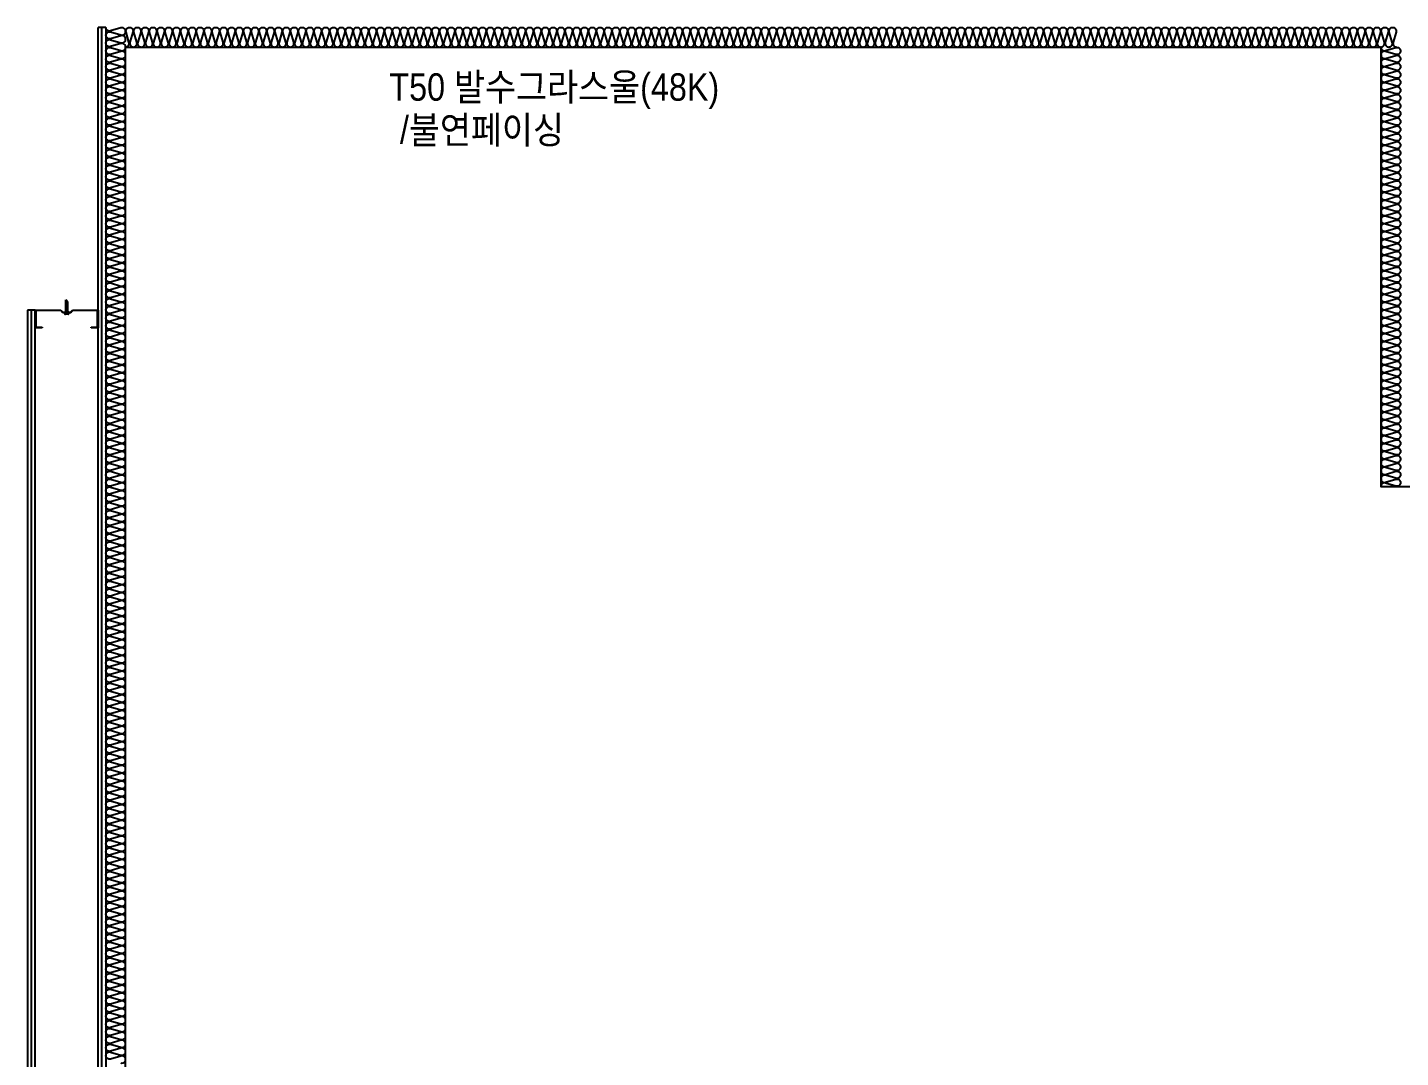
# Model space of a CAD drawing. Header units: millimetres. Extents: x 19868 to 801382, y -4805 to 85279.
# Drawn here: x 765388 to 768888, y 40724 to 43349 of the extents above; entities that cross this region are included whole.
import ezdxf
from ezdxf.enums import TextEntityAlignment as Align

# ---------------------------------------------------------------- set-up
doc = ezdxf.new("R2010")
doc.units = ezdxf.units.MM
doc.header["$LTSCALE"] = 250
for name, color, linetype in [('8입면선', 8, 'Continuous'), ('A-WALL-D', 7, 'Continuous'), ('GAGAM-DT', 7, 'Continuous'), ('ISL', 251, 'Continuous'), ('입면', 7, 'Continuous')]:
    doc.layers.add(name, color=color, linetype=linetype)
doc.layers.add('NOPLOT-단열', color=225, linetype='Continuous', plot=False)
doc.styles.add('Gdim', font='')
doc.styles.get('Gdim').set_extended_font_data('Dotum')

msp = doc.modelspace()

# ---------------------------------------------------------------- linework, layer by layer
at = {"layer": '8입면선', "color": 8}
for p, q in [((765578.2, 35028.9), (765578.2, 43348.9)), ((765398.2, 35028.9), (765398.2, 42628.9))]:
    msp.add_line(p, q, dxfattribs=at)
at = {"layer": 'A-WALL-D'}
for p, q in [((765568.2, 35038.9), (765568.2, 43348.9)), ((765588.2, 43348.9), (765568.2, 43348.9)), ((765588.2, 43348.9), (765588.2, 35028.9)), ((765388.2, 42628.9), (765388.2, 35028.9)), ((765408.2, 42628.9), (765388.2, 42628.9)), ((765408.2, 35038.9), (765408.2, 42628.9))]:
    msp.add_line(p, q, dxfattribs=at)
at = {"layer": 'GAGAM-DT', "color": 8}
for p, q in [((765485.9, 42623.1), (765485.9, 42654.5)), ((765490.9, 42649), (765485.9, 42654.5)), ((765490.9, 42623.1), (765490.9, 42649)), ((765493.3, 42623.1), (765483.4, 42623.1)), ((765483.4, 42623.1), (765483.4, 42619.6)), ((765491.8, 42618.1), (765484.9, 42618.1)), ((765485.9, 42623.1), (765485.9, 42618.1)), ((765490.9, 42623.1), (765490.9, 42618.1)), ((765493.3, 42623.1), (765493.3, 42619.6))]:
    msp.add_line(p, q, dxfattribs=at)
for centre, start, end in [((765484.9, 42619.6), 180, 270), ((765491.8, 42619.6), 270, 0)]:
    msp.add_arc(centre, 1.51, start, end, dxfattribs=at)
at = {"layer": 'ISL'}
for points in [[(765626.1, 40710.1, 1.372593), (765626.1, 40727.8), (765600.3, 40720.1, -0.509267), (765588.2, 40728.9, -0.509267), (765600.3, 40737.8), (765626.1, 40730.1, 1.372593), (765626.1, 40747.8), (765600.3, 40740.1, -0.509267), (765588.2, 40748.9, -0.509267), (765600.3, 40757.8), (765626.1, 40750.1, 1.372593), (765626.1, 40767.8), (765600.3, 40760.1, -0.509267), (765588.2, 40768.9, -0.509267), (765600.3, 40777.8), (765626.1, 40770.1, 1.372593), (765626.1, 40787.8), (765600.3, 40780.1, -0.509267), (765588.2, 40788.9, -0.509267), (765600.3, 40797.8), (765626.1, 40790.1, 1.372593), (765626.1, 40807.8), (765600.3, 40800.1, -0.509267), (765588.2, 40808.9, -0.509267), (765600.3, 40817.8), (765626.1, 40810.1, 1.372593), (765626.1, 40827.8), (765600.3, 40820.1, -0.509267), (765588.2, 40828.9, -0.509267), (765600.3, 40837.8), (765626.1, 40830.1, 1.372593), (765626.1, 40847.8), (765600.3, 40840.1, -0.509267), (765588.2, 40848.9, -0.509267), (765600.3, 40857.8), (765626.1, 40850.1, 1.372593), (765626.1, 40867.8), (765600.3, 40860.1, -0.509267), (765588.2, 40868.9, -0.509267), (765600.3, 40877.8), (765626.1, 40870.1, 1.372593), (765626.1, 40887.8), (765600.3, 40880.1, -0.509267), (765588.2, 40888.9, -0.509267), (765600.3, 40897.8), (765626.1, 40890.1, 1.372593), (765626.1, 40907.8), (765600.3, 40900.1, -0.509267), (765588.2, 40908.9, -0.509267), (765600.3, 40917.8), (765626.1, 40910.1, 1.372593), (765626.1, 40927.8), (765600.3, 40920.1, -0.509267), (765588.2, 40928.9, -0.509267), (765600.3, 40937.8), (765626.1, 40930.1, 1.372593), (765626.1, 40947.8), (765600.3, 40940.1, -0.509267), (765588.2, 40948.9, -0.509267), (765600.3, 40957.8), (765626.1, 40950.1, 1.372593), (765626.1, 40967.8), (765600.3, 40960.1, -0.509267), (765588.2, 40968.9, -0.509267), (765600.3, 40977.8), (765626.1, 40970.1, 1.372593), (765626.1, 40987.8), (765600.3, 40980.1, -0.509267), (765588.2, 40988.9, -0.509267), (765600.3, 40997.8), (765626.1, 40990.1, 1.372593), (765626.1, 41007.8), (765600.3, 41000.1, -0.509267), (765588.2, 41008.9, -0.509267), (765600.3, 41017.8), (765626.1, 41010.1, 1.372593), (765626.1, 41027.8), (765600.3, 41020.1, -0.509267), (765588.2, 41028.9, -0.509267), (765600.3, 41037.8), (765626.1, 41030.1, 1.372593), (765626.1, 41047.8), (765600.3, 41040.1, -0.509267), (765588.2, 41048.9, -0.509267), (765600.3, 41057.8), (765626.1, 41050.1, 1.372593), (765626.1, 41067.8), (765600.3, 41060.1, -0.509267), (765588.2, 41068.9, -0.509267), (765600.3, 41077.8), (765626.1, 41070.1, 1.372593), (765626.1, 41087.8), (765600.3, 41080.1, -0.509267), (765588.2, 41088.9, -0.509267), (765600.3, 41097.8), (765626.1, 41090.1, 1.372593), (765626.1, 41107.8), (765600.3, 41100.1, -0.509267), (765588.2, 41108.9, -0.509267), (765600.3, 41117.8), (765626.1, 41110.1, 1.372593), (765626.1, 41127.8), (765600.3, 41120.1, -0.509267), (765588.2, 41128.9, -0.509267), (765600.3, 41137.8), (765626.1, 41130.1, 1.372593), (765626.1, 41147.8), (765600.3, 41140.1, -0.509267), (765588.2, 41148.9, -0.509267), (765600.3, 41157.8), (765626.1, 41150.1, 1.372593), (765626.1, 41167.8), (765600.3, 41160.1, -0.509267), (765588.2, 41168.9, -0.509267), (765600.3, 41177.8), (765626.1, 41170.1, 1.372593), (765626.1, 41187.8), (765600.3, 41180.1, -0.509267), (765588.2, 41188.9, -0.509267), (765600.3, 41197.8), (765626.1, 41190.1, 1.372593), (765626.1, 41207.8), (765600.3, 41200.1, -0.509267), (765588.2, 41208.9, -0.509267), (765600.3, 41217.8), (765626.1, 41210.1, 1.372593), (765626.1, 41227.8), (765600.3, 41220.1, -0.509267), (765588.2, 41228.9, -0.509267), (765600.3, 41237.8), (765626.1, 41230.1, 1.372593), (765626.1, 41247.8), (765600.3, 41240.1, -0.509267), (765588.2, 41248.9, -0.509267), (765600.3, 41257.8), (765626.1, 41250.1, 1.372593), (765626.1, 41267.8), (765600.3, 41260.1, -0.509267), (765588.2, 41268.9, -0.509267), (765600.3, 41277.8), (765626.1, 41270.1, 1.372593), (765626.1, 41287.8), (765600.3, 41280.1, -0.509267), (765588.2, 41288.9, -0.509267), (765600.3, 41297.8), (765626.1, 41290.1, 1.372593), (765626.1, 41307.8), (765600.3, 41300.1, -0.509267), (765588.2, 41308.9, -0.509267), (765600.3, 41317.8), (765626.1, 41310.1, 1.372593), (765626.1, 41327.8), (765600.3, 41320.1, -0.509267), (765588.2, 41328.9, -0.509267), (765600.3, 41337.8), (765626.1, 41330.1, 1.372593), (765626.1, 41347.8), (765600.3, 41340.1, -0.509267), (765588.2, 41348.9, -0.509267), (765600.3, 41357.8), (765626.1, 41350.1, 1.372593), (765626.1, 41367.8), (765600.3, 41360.1, -0.509267), (765588.2, 41368.9, -0.509267), (765600.3, 41377.8), (765626.1, 41370.1, 1.372593), (765626.1, 41387.8), (765600.3, 41380.1, -0.509267), (765588.2, 41388.9, -0.509267), (765600.3, 41397.8), (765626.1, 41390.1, 1.372593), (765626.1, 41407.8), (765600.3, 41400.1, -0.509267), (765588.2, 41408.9, -0.509267), (765600.3, 41417.8), (765626.1, 41410.1, 1.372593), (765626.1, 41427.8), (765600.3, 41420.1, -0.509267), (765588.2, 41428.9, -0.509267), (765600.3, 41437.8), (765626.1, 41430.1, 1.372593), (765626.1, 41447.8), (765600.3, 41440.1, -0.509267), (765588.2, 41448.9, -0.509267), (765600.3, 41457.8), (765626.1, 41450.1, 1.372593), (765626.1, 41467.8), (765600.3, 41460.1, -0.509267), (765588.2, 41468.9, -0.509267), (765600.3, 41477.8), (765626.1, 41470.1, 1.372593), (765626.1, 41487.8), (765600.3, 41480.1, -0.509267), (765588.2, 41488.9, -0.509267), (765600.3, 41497.8), (765626.1, 41490.1, 1.372593), (765626.1, 41507.8), (765600.3, 41500.1, -0.509267), (765588.2, 41508.9, -0.509267), (765600.3, 41517.8), (765626.1, 41510.1, 1.372593), (765626.1, 41527.8), (765600.3, 41520.1, -0.509267), (765588.2, 41528.9, -0.509267), (765600.3, 41537.8), (765626.1, 41530.1, 1.372593), (765626.1, 41547.8), (765600.3, 41540.1, -0.509267), (765588.2, 41548.9, -0.509267), (765600.3, 41557.8), (765626.1, 41550.1, 1.372593), (765626.1, 41567.8), (765600.3, 41560.1, -0.509267), (765588.2, 41568.9, -0.509267), (765600.3, 41577.8), (765626.1, 41570.1, 1.372593), (765626.1, 41587.8), (765600.3, 41580.1, -0.509267), (765588.2, 41588.9, -0.509267), (765600.3, 41597.8), (765626.1, 41590.1, 1.372593), (765626.1, 41607.8), (765600.3, 41600.1, -0.509267), (765588.2, 41608.9, -0.509267), (765600.3, 41617.8), (765626.1, 41610.1, 1.372593), (765626.1, 41627.8), (765600.3, 41620.1, -0.509267), (765588.2, 41628.9, -0.509267), (765600.3, 41637.8), (765626.1, 41630.1, 1.372593), (765626.1, 41647.8), (765600.3, 41640.1, -0.509267), (765588.2, 41648.9, -0.509267), (765600.3, 41657.8), (765626.1, 41650.1, 1.372593), (765626.1, 41667.8), (765600.3, 41660.1, -0.509267), (765588.2, 41668.9, -0.509267), (765600.3, 41677.8), (765626.1, 41670.1, 1.372593), (765626.1, 41687.8), (765600.3, 41680.1, -0.509267), (765588.2, 41688.9, -0.509267), (765600.3, 41697.8), (765626.1, 41690.1, 1.372593), (765626.1, 41707.8), (765600.3, 41700.1, -0.509267), (765588.2, 41708.9, -0.509267), (765600.3, 41717.8), (765626.1, 41710.1, 1.372593), (765626.1, 41727.8), (765600.3, 41720.1, -0.509267), (765588.2, 41728.9, -0.509267), (765600.3, 41737.8), (765626.1, 41730.1, 1.372593), (765626.1, 41747.8), (765600.3, 41740.1, -0.509267), (765588.2, 41748.9, -0.509267), (765600.3, 41757.8), (765626.1, 41750.1, 1.372593), (765626.1, 41767.8), (765600.3, 41760.1, -0.509267), (765588.2, 41768.9, -0.509267), (765600.3, 41777.8), (765626.1, 41770.1, 1.372593), (765626.1, 41787.8), (765600.3, 41780.1, -0.509267), (765588.2, 41788.9, -0.509267), (765600.3, 41797.8), (765626.1, 41790.1, 1.372593), (765626.1, 41807.8), (765600.3, 41800.1, -0.509267), (765588.2, 41808.9, -0.509267), (765600.3, 41817.8), (765626.1, 41810.1, 1.372593), (765626.1, 41827.8), (765600.3, 41820.1, -0.509267), (765588.2, 41828.9, -0.509267), (765600.3, 41837.8), (765626.1, 41830.1, 1.372593), (765626.1, 41847.8), (765600.3, 41840.1, -0.509267), (765588.2, 41848.9, -0.509267), (765600.3, 41857.8), (765626.1, 41850.1, 1.372593), (765626.1, 41867.8), (765600.3, 41860.1, -0.509267), (765588.2, 41868.9, -0.509267), (765600.3, 41877.8), (765626.1, 41870.1, 1.372593), (765626.1, 41887.8), (765600.3, 41880.1, -0.509267), (765588.2, 41888.9, -0.509267), (765600.3, 41897.8), (765626.1, 41890.1, 1.372593), (765626.1, 41907.8), (765600.3, 41900.1, -0.509267), (765588.2, 41908.9, -0.509267), (765600.3, 41917.8), (765626.1, 41910.1, 1.372593), (765626.1, 41927.8), (765600.3, 41920.1, -0.509267), (765588.2, 41928.9, -0.509267), (765600.3, 41937.8), (765626.1, 41930.1, 1.372593), (765626.1, 41947.8), (765600.3, 41940.1, -0.509267), (765588.2, 41948.9, -0.509267), (765600.3, 41957.8), (765626.1, 41950.1, 1.372593), (765626.1, 41967.8), (765600.3, 41960.1, -0.509267), (765588.2, 41968.9, -0.509267), (765600.3, 41977.8), (765626.1, 41970.1, 1.372593), (765626.1, 41987.8), (765600.3, 41980.1, -0.509267), (765588.2, 41988.9, -0.509267), (765600.3, 41997.8), (765626.1, 41990.1, 1.372593), (765626.1, 42007.8), (765600.3, 42000.1, -0.509267), (765588.2, 42008.9, -0.509267), (765600.3, 42017.8), (765626.1, 42010.1, 1.372593), (765626.1, 42027.8), (765600.3, 42020.1, -0.509267), (765588.2, 42028.9, -0.509267), (765600.3, 42037.8), (765626.1, 42030.1, 1.372593), (765626.1, 42047.8), (765600.3, 42040.1, -0.509267), (765588.2, 42048.9, -0.509267), (765600.3, 42057.8), (765626.1, 42050.1, 1.372593), (765626.1, 42067.8), (765600.3, 42060.1, -0.509267), (765588.2, 42068.9, -0.509267), (765600.3, 42077.8), (765626.1, 42070.1, 1.372593), (765626.1, 42087.8), (765600.3, 42080.1, -0.509267), (765588.2, 42088.9, -0.509267), (765600.3, 42097.8), (765626.1, 42090.1, 1.372593), (765626.1, 42107.8), (765600.3, 42100.1, -0.509267), (765588.2, 42108.9, -0.509267), (765600.3, 42117.8), (765626.1, 42110.1, 1.372593), (765626.1, 42127.8), (765600.3, 42120.1, -0.509267), (765588.2, 42128.9, -0.509267), (765600.3, 42137.8), (765626.1, 42130.1, 1.372593), (765626.1, 42147.8), (765600.3, 42140.1, -0.509267), (765588.2, 42148.9, -0.509267), (765600.3, 42157.8), (765626.1, 42150.1, 1.372593), (765626.1, 42167.8), (765600.3, 42160.1, -0.509267), (765588.2, 42168.9, -0.509267), (765600.3, 42177.8), (765626.1, 42170.1, 1.372593), (765626.1, 42187.8), (765600.3, 42180.1, -0.509267), (765588.2, 42188.9, -0.509267), (765600.3, 42197.8), (765626.1, 42190.1, 1.372593), (765626.1, 42207.8), (765600.3, 42200.1, -0.509267), (765588.2, 42208.9, -0.509267), (765600.3, 42217.8), (765626.1, 42210.1, 1.372593), (765626.1, 42227.8), (765600.3, 42220.1, -0.509267), (765588.2, 42228.9, -0.509267), (765600.3, 42237.8), (765626.1, 42230.1, 1.372593), (765626.1, 42247.8), (765600.3, 42240.1, -0.509267), (765588.2, 42248.9, -0.509267), (765600.3, 42257.8), (765626.1, 42250.1, 1.372593), (765626.1, 42267.8), (765600.3, 42260.1, -0.509267), (765588.2, 42268.9, -0.509267), (765600.3, 42277.8), (765626.1, 42270.1, 1.372593), (765626.1, 42287.8), (765600.3, 42280.1, -0.509267), (765588.2, 42288.9, -0.509267), (765600.3, 42297.8), (765626.1, 42290.1, 1.372593), (765626.1, 42307.8), (765600.3, 42300.1, -0.509267), (765588.2, 42308.9, -0.509267), (765600.3, 42317.8), (765626.1, 42310.1, 1.372593), (765626.1, 42327.8), (765600.3, 42320.1, -0.509267), (765588.2, 42328.9, -0.509267), (765600.3, 42337.8), (765626.1, 42330.1, 1.372593), (765626.1, 42347.8), (765600.3, 42340.1, -0.509267), (765588.2, 42348.9, -0.509267), (765600.3, 42357.8), (765626.1, 42350.1, 1.372593), (765626.1, 42367.8), (765600.3, 42360.1, -0.509267), (765588.2, 42368.9, -0.509267), (765600.3, 42377.8), (765626.1, 42370.1, 1.372593), (765626.1, 42387.8), (765600.3, 42380.1, -0.509267), (765588.2, 42388.9, -0.509267), (765600.3, 42397.8), (765626.1, 42390.1, 1.372593), (765626.1, 42407.8), (765600.3, 42400.1, -0.509267), (765588.2, 42408.9, -0.509267), (765600.3, 42417.8), (765626.1, 42410.1, 1.372593), (765626.1, 42427.8), (765600.3, 42420.1, -0.509267), (765588.2, 42428.9, -0.509267), (765600.3, 42437.8), (765626.1, 42430.1, 1.372593), (765626.1, 42447.8), (765600.3, 42440.1, -0.509267), (765588.2, 42448.9, -0.509267), (765600.3, 42457.8), (765626.1, 42450.1, 1.372593), (765626.1, 42467.8), (765600.3, 42460.1, -0.509267), (765588.2, 42468.9, -0.509267), (765600.3, 42477.8), (765626.1, 42470.1, 1.372593), (765626.1, 42487.8), (765600.3, 42480.1, -0.509267), (765588.2, 42488.9, -0.509267), (765600.3, 42497.8), (765626.1, 42490.1, 1.372593), (765626.1, 42507.8), (765600.3, 42500.1, -0.509267), (765588.2, 42508.9, -0.509267), (765600.3, 42517.8), (765626.1, 42510.1, 1.372593), (765626.1, 42527.8), (765600.3, 42520.1, -0.509267), (765588.2, 42528.9, -0.509267), (765600.3, 42537.8), (765626.1, 42530.1, 1.372593), (765626.1, 42547.8), (765600.3, 42540.1, -0.509267), (765588.2, 42548.9, -0.509267), (765600.3, 42557.8), (765626.1, 42550.1, 1.372593), (765626.1, 42567.8), (765600.3, 42560.1, -0.509267), (765588.2, 42568.9, -0.509267), (765600.3, 42577.8), (765626.1, 42570.1, 1.372593), (765626.1, 42587.8), (765600.3, 42580.1, -0.509267), (765588.2, 42588.9, -0.509267), (765600.3, 42597.8), (765626.1, 42590.1, 1.372593), (765626.1, 42607.8), (765600.3, 42600.1, -0.509267), (765588.2, 42608.9, -0.509267), (765600.3, 42617.8), (765626.1, 42610.1, 1.372593), (765626.1, 42627.8), (765600.3, 42620.1, -0.509267), (765588.2, 42628.9, -0.509267), (765600.3, 42637.8), (765626.1, 42630.1, 1.372593), (765626.1, 42647.8), (765600.3, 42640.1, -0.509267), (765588.2, 42648.9, -0.509267), (765600.3, 42657.8), (765626.1, 42650.1, 1.372593), (765626.1, 42667.8), (765600.3, 42660.1, -0.509267), (765588.2, 42668.9, -0.509267), (765600.3, 42677.8), (765626.1, 42670.1, 1.372593), (765626.1, 42687.8), (765600.3, 42680.1, -0.509267), (765588.2, 42688.9, -0.509267), (765600.3, 42697.8), (765626.1, 42690.1, 1.372593), (765626.1, 42707.8), (765600.3, 42700.1, -0.509267), (765588.2, 42708.9, -0.509267), (765600.3, 42717.8), (765626.1, 42710.1, 1.372593), (765626.1, 42727.8), (765600.3, 42720.1, -0.509267), (765588.2, 42728.9, -0.509267), (765600.3, 42737.8), (765626.1, 42730.1, 1.372593), (765626.1, 42747.8), (765600.3, 42740.1, -0.509267), (765588.2, 42748.9, -0.509267), (765600.3, 42757.8), (765626.1, 42750.1, 1.372593), (765626.1, 42767.8), (765600.3, 42760.1, -0.509267), (765588.2, 42768.9, -0.509267), (765600.3, 42777.8), (765626.1, 42770.1, 1.372593), (765626.1, 42787.8), (765600.3, 42780.1, -0.509267), (765588.2, 42788.9, -0.509267), (765600.3, 42797.8), (765626.1, 42790.1, 1.372593), (765626.1, 42807.8), (765600.3, 42800.1, -0.509267), (765588.2, 42808.9, -0.509267), (765600.3, 42817.8), (765626.1, 42810.1, 1.372593), (765626.1, 42827.8), (765600.3, 42820.1, -0.509267), (765588.2, 42828.9, -0.509267), (765600.3, 42837.8), (765626.1, 42830.1, 1.372593), (765626.1, 42847.8), (765600.3, 42840.1, -0.509267), (765588.2, 42848.9, -0.509267), (765600.3, 42857.8), (765626.1, 42850.1, 1.372593), (765626.1, 42867.8), (765600.3, 42860.1, -0.509267), (765588.2, 42868.9, -0.509267), (765600.3, 42877.8), (765626.1, 42870.1, 1.372593), (765626.1, 42887.8), (765600.3, 42880.1, -0.509267), (765588.2, 42888.9, -0.509267), (765600.3, 42897.8), (765626.1, 42890.1, 1.372593), (765626.1, 42907.8), (765600.3, 42900.1, -0.509267), (765588.2, 42908.9, -0.509267), (765600.3, 42917.8), (765626.1, 42910.1, 1.372593), (765626.1, 42927.8), (765600.3, 42920.1, -0.509267), (765588.2, 42928.9, -0.509267), (765600.3, 42937.8), (765626.1, 42930.1, 1.372593), (765626.1, 42947.8), (765600.3, 42940.1, -0.509267), (765588.2, 42948.9, -0.509267), (765600.3, 42957.8), (765626.1, 42950.1, 1.372593), (765626.1, 42967.8), (765600.3, 42960.1, -0.509267), (765588.2, 42968.9, -0.509267), (765600.3, 42977.8), (765626.1, 42970.1, 1.372593), (765626.1, 42987.8), (765600.3, 42980.1, -0.509267), (765588.2, 42988.9, -0.509267), (765600.3, 42997.8), (765626.1, 42990.1, 1.372593), (765626.1, 43007.8), (765600.3, 43000.1, -0.509267), (765588.2, 43008.9, -0.509267), (765600.3, 43017.8), (765626.1, 43010.1, 1.372593), (765626.1, 43027.8), (765600.3, 43020.1, -0.509267), (765588.2, 43028.9, -0.509267), (765600.3, 43037.8), (765626.1, 43030.1, 1.372593), (765626.1, 43047.8), (765600.3, 43040.1, -0.509267), (765588.2, 43048.9, -0.509267), (765600.3, 43057.8), (765626.1, 43050.1, 1.372593), (765626.1, 43067.8), (765600.3, 43060.1, -0.509267), (765588.2, 43068.9, -0.509267), (765600.3, 43077.8), (765626.1, 43070.1, 1.372593), (765626.1, 43087.8), (765600.3, 43080.1, -0.509267), (765588.2, 43088.9, -0.509267), (765600.3, 43097.8), (765626.1, 43090.1, 1.372593), (765626.1, 43107.8), (765600.3, 43100.1, -0.509267), (765588.2, 43108.9, -0.509267), (765600.3, 43117.8), (765626.1, 43110.1, 1.372593), (765626.1, 43127.8), (765600.3, 43120.1, -0.509267), (765588.2, 43128.9, -0.509267), (765600.3, 43137.8), (765626.1, 43130.1, 1.372593), (765626.1, 43147.8), (765600.3, 43140.1, -0.509267), (765588.2, 43148.9, -0.509267), (765600.3, 43157.8), (765626.1, 43150.1, 1.372593), (765626.1, 43167.8), (765600.3, 43160.1, -0.509267), (765588.2, 43168.9, -0.509267), (765600.3, 43177.8), (765626.1, 43170.1, 1.372593), (765626.1, 43187.8), (765600.3, 43180.1, -0.509267), (765588.2, 43188.9, -0.509267), (765600.3, 43197.8), (765626.1, 43190.1, 1.372593), (765626.1, 43207.8), (765600.3, 43200.1, -0.509267), (765588.2, 43208.9, -0.509267), (765600.3, 43217.8), (765626.1, 43210.1, 1.372593), (765626.1, 43227.8), (765600.3, 43220.1, -0.509267), (765588.2, 43228.9, -0.509267), (765600.3, 43237.8), (765626.1, 43230.1, 1.372593), (765626.1, 43247.8), (765600.3, 43240.1, -0.509267), (765588.2, 43248.9, -0.509267), (765600.3, 43257.8), (765626.1, 43250.1, 1.372593), (765626.1, 43267.8), (765600.3, 43260.1, -0.509267), (765588.2, 43268.9, -0.509267), (765600.3, 43277.8), (765626.1, 43270.1, 1.372593), (765626.1, 43287.8), (765600.3, 43280.1, -0.509267), (765588.2, 43288.9, -0.509267), (765600.3, 43297.8), (765626.1, 43290.1, 1.372593), (765626.1, 43307.8), (765600.3, 43300.1, -0.509267), (765588.2, 43308.9, -0.509267), (765600.3, 43317.8), (765626.1, 43310.1, 1.372593), (765626.1, 43327.8), (765600.3, 43320.1, -0.509267), (765588.2, 43328.9, -0.509267), (765600.3, 43337.8), (765626.1, 43330.1, 1.372593), (765626.1, 43347.8), (765600.3, 43340.1, -0.509267), (765588.2, 43348.9)], [(765638.2, 43298.9, 0.509267), (765647, 43311.1), (765639.4, 43336.8, -1.372593), (765657, 43336.8), (765649.4, 43311.1, 0.509267), (765658.2, 43298.9, 0.509267), (765667, 43311.1), (765659.4, 43336.8, -1.372593), (765677, 43336.8), (765669.4, 43311.1, 0.509267), (765678.2, 43298.9, 0.509267), (765687, 43311.1), (765679.4, 43336.8, -1.372593), (765697, 43336.8), (765689.4, 43311.1, 0.509267), (765698.2, 43298.9, 0.509267), (765707, 43311.1), (765699.4, 43336.8, -1.372593), (765717, 43336.8), (765709.4, 43311.1, 0.509267), (765718.2, 43298.9, 0.509267), (765727, 43311.1), (765719.4, 43336.8, -1.372593), (765737, 43336.8), (765729.4, 43311.1, 0.509267), (765738.2, 43298.9, 0.509267), (765747, 43311.1), (765739.4, 43336.8, -1.372593), (765757, 43336.8), (765749.4, 43311.1, 0.509267), (765758.2, 43298.9, 0.509267), (765767, 43311.1), (765759.4, 43336.8, -1.372593), (765777, 43336.8), (765769.4, 43311.1, 0.509267), (765778.2, 43298.9, 0.509267), (765787, 43311.1), (765779.4, 43336.8, -1.372593), (765797, 43336.8), (765789.4, 43311.1, 0.509267), (765798.2, 43298.9, 0.509267), (765807, 43311.1), (765799.4, 43336.8, -1.372593), (765817, 43336.8), (765809.4, 43311.1, 0.509267), (765818.2, 43298.9, 0.509267), (765827, 43311.1), (765819.4, 43336.8, -1.372593), (765837, 43336.8), (765829.4, 43311.1, 0.509267), (765838.2, 43298.9, 0.509267), (765847, 43311.1), (765839.4, 43336.8, -1.372593), (765857, 43336.8), (765849.4, 43311.1, 0.509267), (765858.2, 43298.9, 0.509267), (765867, 43311.1), (765859.4, 43336.8, -1.372593), (765877, 43336.8), (765869.4, 43311.1, 0.509267), (765878.2, 43298.9, 0.509267), (765887, 43311.1), (765879.4, 43336.8, -1.372593), (765897, 43336.8), (765889.4, 43311.1, 0.509267), (765898.2, 43298.9, 0.509267), (765907, 43311.1), (765899.4, 43336.8, -1.372593), (765917, 43336.8), (765909.4, 43311.1, 0.509267), (765918.2, 43298.9, 0.509267), (765927, 43311.1), (765919.4, 43336.8, -1.372593), (765937, 43336.8), (765929.4, 43311.1, 0.509267), (765938.2, 43298.9, 0.509267), (765947, 43311.1), (765939.4, 43336.8, -1.372593), (765957, 43336.8), (765949.4, 43311.1, 0.509267), (765958.2, 43298.9, 0.509267), (765967, 43311.1), (765959.4, 43336.8, -1.372593), (765977, 43336.8), (765969.4, 43311.1, 0.509267), (765978.2, 43298.9, 0.509267), (765987, 43311.1), (765979.4, 43336.8, -1.372593), (765997, 43336.8), (765989.4, 43311.1, 0.509267), (765998.2, 43298.9, 0.509267), (766007, 43311.1), (765999.4, 43336.8, -1.372593), (766017, 43336.8), (766009.4, 43311.1, 0.509267), (766018.2, 43298.9, 0.509267), (766027, 43311.1), (766019.4, 43336.8, -1.372593), (766037, 43336.8), (766029.4, 43311.1, 0.509267), (766038.2, 43298.9, 0.509267), (766047, 43311.1), (766039.4, 43336.8, -1.372593), (766057, 43336.8), (766049.4, 43311.1, 0.509267), (766058.2, 43298.9, 0.509267), (766067, 43311.1), (766059.4, 43336.8, -1.372593), (766077, 43336.8), (766069.4, 43311.1, 0.509267), (766078.2, 43298.9, 0.509267), (766087, 43311.1), (766079.4, 43336.8, -1.372593), (766097, 43336.8), (766089.4, 43311.1, 0.509267), (766098.2, 43298.9, 0.509267), (766107, 43311.1), (766099.4, 43336.8, -1.372593), (766117, 43336.8), (766109.4, 43311.1, 0.509267), (766118.2, 43298.9, 0.509267), (766127, 43311.1), (766119.4, 43336.8, -1.372593), (766137, 43336.8), (766129.4, 43311.1, 0.509267), (766138.2, 43298.9, 0.509267), (766147, 43311.1), (766139.4, 43336.8, -1.372593), (766157, 43336.8), (766149.4, 43311.1, 0.509267), (766158.2, 43298.9, 0.509267), (766167, 43311.1), (766159.4, 43336.8, -1.372593), (766177, 43336.8), (766169.4, 43311.1, 0.509267), (766178.2, 43298.9, 0.509267), (766187, 43311.1), (766179.4, 43336.8, -1.372593), (766197, 43336.8), (766189.4, 43311.1, 0.509267), (766198.2, 43298.9, 0.509267), (766207, 43311.1), (766199.4, 43336.8, -1.372593), (766217, 43336.8), (766209.4, 43311.1, 0.509267), (766218.2, 43298.9, 0.509267), (766227, 43311.1), (766219.4, 43336.8, -1.372593), (766237, 43336.8), (766229.4, 43311.1, 0.509267), (766238.2, 43298.9, 0.509267), (766247, 43311.1), (766239.4, 43336.8, -1.372593), (766257, 43336.8), (766249.4, 43311.1, 0.509267), (766258.2, 43298.9, 0.509267), (766267, 43311.1), (766259.4, 43336.8, -1.372593), (766277, 43336.8), (766269.4, 43311.1, 0.509267), (766278.2, 43298.9, 0.509267), (766287, 43311.1), (766279.4, 43336.8, -1.372593), (766297, 43336.8), (766289.4, 43311.1, 0.509267), (766298.2, 43298.9, 0.509267), (766307, 43311.1), (766299.4, 43336.8, -1.372593), (766317, 43336.8), (766309.4, 43311.1, 0.509267), (766318.2, 43298.9, 0.509267), (766327, 43311.1), (766319.4, 43336.8, -1.372593), (766337, 43336.8), (766329.4, 43311.1, 0.509267), (766338.2, 43298.9, 0.509267), (766347, 43311.1), (766339.4, 43336.8, -1.372593), (766357, 43336.8), (766349.4, 43311.1, 0.509267), (766358.2, 43298.9, 0.509267), (766367, 43311.1), (766359.4, 43336.8, -1.372593), (766377, 43336.8), (766369.4, 43311.1, 0.509267), (766378.2, 43298.9, 0.509267), (766387, 43311.1), (766379.4, 43336.8, -1.372593), (766397, 43336.8), (766389.4, 43311.1, 0.509267), (766398.2, 43298.9, 0.509267), (766407, 43311.1), (766399.4, 43336.8, -1.372593), (766417, 43336.8), (766409.4, 43311.1, 0.509267), (766418.2, 43298.9, 0.509267), (766427, 43311.1), (766419.4, 43336.8, -1.372593), (766437, 43336.8), (766429.4, 43311.1, 0.509267), (766438.2, 43298.9, 0.509267), (766447, 43311.1), (766439.4, 43336.8, -1.372593), (766457, 43336.8), (766449.4, 43311.1, 0.509267), (766458.2, 43298.9, 0.509267), (766467, 43311.1), (766459.4, 43336.8, -1.372593), (766477, 43336.8), (766469.4, 43311.1, 0.509267), (766478.2, 43298.9, 0.509267), (766487, 43311.1), (766479.4, 43336.8, -1.372593), (766497, 43336.8), (766489.4, 43311.1, 0.509267), (766498.2, 43298.9, 0.509267), (766507, 43311.1), (766499.4, 43336.8, -1.372593), (766517, 43336.8), (766509.4, 43311.1, 0.509267), (766518.2, 43298.9, 0.509267), (766527, 43311.1), (766519.4, 43336.8, -1.372593), (766537, 43336.8), (766529.4, 43311.1, 0.509267), (766538.2, 43298.9, 0.509267), (766547, 43311.1), (766539.4, 43336.8, -1.372593), (766557, 43336.8), (766549.4, 43311.1, 0.509267), (766558.2, 43298.9, 0.509267), (766567, 43311.1), (766559.4, 43336.8, -1.372593), (766577, 43336.8), (766569.4, 43311.1, 0.509267), (766578.2, 43298.9, 0.509267), (766587, 43311.1), (766579.4, 43336.8, -1.372593), (766597, 43336.8), (766589.4, 43311.1, 0.509267), (766598.2, 43298.9, 0.509267), (766607, 43311.1), (766599.4, 43336.8, -1.372593), (766617, 43336.8), (766609.4, 43311.1, 0.509267), (766618.2, 43298.9, 0.509267), (766627, 43311.1), (766619.4, 43336.8, -1.372593), (766637, 43336.8), (766629.4, 43311.1, 0.509267), (766638.2, 43298.9, 0.509267), (766647, 43311.1), (766639.4, 43336.8, -1.372593), (766657, 43336.8), (766649.4, 43311.1, 0.509267), (766658.2, 43298.9, 0.509267), (766667, 43311.1), (766659.4, 43336.8, -1.372593), (766677, 43336.8), (766669.4, 43311.1, 0.509267), (766678.2, 43298.9, 0.509267), (766687, 43311.1), (766679.4, 43336.8, -1.372593), (766697, 43336.8), (766689.4, 43311.1, 0.509267), (766698.2, 43298.9, 0.509267), (766707, 43311.1), (766699.4, 43336.8, -1.372593), (766717, 43336.8), (766709.4, 43311.1, 0.509267), (766718.2, 43298.9, 0.509267), (766727, 43311.1), (766719.4, 43336.8, -1.372593), (766737, 43336.8), (766729.4, 43311.1, 0.509267), (766738.2, 43298.9, 0.509267), (766747, 43311.1), (766739.4, 43336.8, -1.372593), (766757, 43336.8), (766749.4, 43311.1, 0.509267), (766758.2, 43298.9, 0.509267), (766767, 43311.1), (766759.4, 43336.8, -1.372593), (766777, 43336.8), (766769.4, 43311.1, 0.509267), (766778.2, 43298.9, 0.509267), (766787, 43311.1), (766779.4, 43336.8, -1.372593), (766797, 43336.8), (766789.4, 43311.1, 0.509267), (766798.2, 43298.9, 0.509267), (766807, 43311.1), (766799.4, 43336.8, -1.372593), (766817, 43336.8), (766809.4, 43311.1, 0.509267), (766818.2, 43298.9, 0.509267), (766827, 43311.1), (766819.4, 43336.8, -1.372593), (766837, 43336.8), (766829.4, 43311.1, 0.509267), (766838.2, 43298.9, 0.509267), (766847, 43311.1), (766839.4, 43336.8, -1.372593), (766857, 43336.8), (766849.4, 43311.1, 0.509267), (766858.2, 43298.9, 0.509267), (766867, 43311.1), (766859.4, 43336.8, -1.372593), (766877, 43336.8), (766869.4, 43311.1, 0.509267), (766878.2, 43298.9, 0.509267), (766887, 43311.1), (766879.4, 43336.8, -1.372593), (766897, 43336.8), (766889.4, 43311.1, 0.509267), (766898.2, 43298.9, 0.509267), (766907, 43311.1), (766899.4, 43336.8, -1.372593), (766917, 43336.8), (766909.4, 43311.1, 0.509267), (766918.2, 43298.9, 0.509267), (766927, 43311.1), (766919.4, 43336.8, -1.372593), (766937, 43336.8), (766929.4, 43311.1, 0.509267), (766938.2, 43298.9, 0.509267), (766947, 43311.1), (766939.4, 43336.8, -1.372593), (766957, 43336.8), (766949.4, 43311.1, 0.509267), (766958.2, 43298.9, 0.509267), (766967, 43311.1), (766959.4, 43336.8, -1.372593), (766977, 43336.8), (766969.4, 43311.1, 0.509267), (766978.2, 43298.9, 0.509267), (766987, 43311.1), (766979.4, 43336.8, -1.372593), (766997, 43336.8), (766989.4, 43311.1, 0.509267), (766998.2, 43298.9, 0.509267), (767007, 43311.1), (766999.4, 43336.8, -1.372593), (767017, 43336.8), (767009.4, 43311.1, 0.509267), (767018.2, 43298.9, 0.509267), (767027, 43311.1), (767019.4, 43336.8, -1.372593), (767037, 43336.8), (767029.4, 43311.1, 0.509267), (767038.2, 43298.9, 0.509267), (767047, 43311.1), (767039.4, 43336.8, -1.372593), (767057, 43336.8), (767049.4, 43311.1, 0.509267), (767058.2, 43298.9, 0.509267), (767067, 43311.1), (767059.4, 43336.8, -1.372593), (767077, 43336.8), (767069.4, 43311.1, 0.509267), (767078.2, 43298.9, 0.509267), (767087, 43311.1), (767079.4, 43336.8, -1.372593), (767097, 43336.8), (767089.4, 43311.1, 0.509267), (767098.2, 43298.9, 0.509267), (767107, 43311.1), (767099.4, 43336.8, -1.372593), (767117, 43336.8), (767109.4, 43311.1, 0.509267), (767118.2, 43298.9, 0.509267), (767127, 43311.1), (767119.4, 43336.8, -1.372593), (767137, 43336.8), (767129.4, 43311.1, 0.509267), (767138.2, 43298.9, 0.509267), (767147, 43311.1), (767139.4, 43336.8, -1.372593), (767157, 43336.8), (767149.4, 43311.1, 0.509267), (767158.2, 43298.9, 0.509267), (767167, 43311.1), (767159.4, 43336.8, -1.372593), (767177, 43336.8), (767169.4, 43311.1, 0.509267), (767178.2, 43298.9, 0.509267), (767187, 43311.1), (767179.4, 43336.8, -1.372593), (767197, 43336.8), (767189.4, 43311.1, 0.509267), (767198.2, 43298.9, 0.509267), (767207, 43311.1), (767199.4, 43336.8, -1.372593), (767217, 43336.8), (767209.4, 43311.1, 0.509267), (767218.2, 43298.9, 0.509267), (767227, 43311.1), (767219.4, 43336.8, -1.372593), (767237, 43336.8), (767229.4, 43311.1, 0.509267), (767238.2, 43298.9, 0.509267), (767247, 43311.1), (767239.4, 43336.8, -1.372593), (767257, 43336.8), (767249.4, 43311.1, 0.509267), (767258.2, 43298.9, 0.509267), (767267, 43311.1), (767259.4, 43336.8, -1.372593), (767277, 43336.8), (767269.4, 43311.1, 0.509267), (767278.2, 43298.9, 0.509267), (767287, 43311.1), (767279.4, 43336.8, -1.372593), (767297, 43336.8), (767289.4, 43311.1, 0.509267), (767298.2, 43298.9, 0.509267), (767307, 43311.1), (767299.4, 43336.8, -1.372593), (767317, 43336.8), (767309.4, 43311.1, 0.509267), (767318.2, 43298.9, 0.509267), (767327, 43311.1), (767319.4, 43336.8, -1.372593), (767337, 43336.8), (767329.4, 43311.1, 0.509267), (767338.2, 43298.9, 0.509267), (767347, 43311.1), (767339.4, 43336.8, -1.372593), (767357, 43336.8), (767349.4, 43311.1, 0.509267), (767358.2, 43298.9, 0.509267), (767367, 43311.1), (767359.4, 43336.8, -1.372593), (767377, 43336.8), (767369.4, 43311.1, 0.509267), (767378.2, 43298.9, 0.509267), (767387, 43311.1), (767379.4, 43336.8, -1.372593), (767397, 43336.8), (767389.4, 43311.1, 0.509267), (767398.2, 43298.9, 0.509267), (767407, 43311.1), (767399.4, 43336.8, -1.372593), (767417, 43336.8), (767409.4, 43311.1, 0.509267), (767418.2, 43298.9, 0.509267), (767427, 43311.1), (767419.4, 43336.8, -1.372593), (767437, 43336.8), (767429.4, 43311.1, 0.509267), (767438.2, 43298.9, 0.509267), (767447, 43311.1), (767439.4, 43336.8, -1.372593), (767457, 43336.8), (767449.4, 43311.1, 0.509267), (767458.2, 43298.9, 0.509267), (767467, 43311.1), (767459.4, 43336.8, -1.372593), (767477, 43336.8), (767469.4, 43311.1, 0.509267), (767478.2, 43298.9, 0.509267), (767487, 43311.1), (767479.4, 43336.8, -1.372593), (767497, 43336.8), (767489.4, 43311.1, 0.509267), (767498.2, 43298.9, 0.509267), (767507, 43311.1), (767499.4, 43336.8, -1.372593), (767517, 43336.8), (767509.4, 43311.1, 0.509267), (767518.2, 43298.9, 0.509267), (767527, 43311.1), (767519.4, 43336.8, -1.372593), (767537, 43336.8), (767529.4, 43311.1, 0.509267), (767538.2, 43298.9, 0.509267), (767547, 43311.1), (767539.4, 43336.8, -1.372593), (767557, 43336.8), (767549.4, 43311.1, 0.509267), (767558.2, 43298.9, 0.509267), (767567, 43311.1), (767559.4, 43336.8, -1.372593), (767577, 43336.8), (767569.4, 43311.1, 0.509267), (767578.2, 43298.9, 0.509267), (767587, 43311.1), (767579.4, 43336.8, -1.372593), (767597, 43336.8), (767589.4, 43311.1, 0.509267), (767598.2, 43298.9, 0.509267), (767607, 43311.1), (767599.4, 43336.8, -1.372593), (767617, 43336.8), (767609.4, 43311.1, 0.509267), (767618.2, 43298.9, 0.509267), (767627, 43311.1), (767619.4, 43336.8, -1.372593), (767637, 43336.8), (767629.4, 43311.1, 0.509267), (767638.2, 43298.9, 0.509267), (767647, 43311.1), (767639.4, 43336.8, -1.372593), (767657, 43336.8), (767649.4, 43311.1, 0.509267), (767658.2, 43298.9, 0.509267), (767667, 43311.1), (767659.4, 43336.8, -1.372593), (767677, 43336.8), (767669.4, 43311.1, 0.509267), (767678.2, 43298.9, 0.509267), (767687, 43311.1), (767679.4, 43336.8, -1.372593), (767697, 43336.8), (767689.4, 43311.1, 0.509267), (767698.2, 43298.9, 0.509267), (767707, 43311.1), (767699.4, 43336.8, -1.372593), (767717, 43336.8), (767709.4, 43311.1, 0.509267), (767718.2, 43298.9, 0.509267), (767727, 43311.1), (767719.4, 43336.8, -1.372593), (767737, 43336.8), (767729.4, 43311.1, 0.509267), (767738.2, 43298.9, 0.509267), (767747, 43311.1), (767739.4, 43336.8, -1.372593), (767757, 43336.8), (767749.4, 43311.1, 0.509267), (767758.2, 43298.9, 0.509267), (767767, 43311.1), (767759.4, 43336.8, -1.372593), (767777, 43336.8), (767769.4, 43311.1, 0.509267), (767778.2, 43298.9, 0.509267), (767787, 43311.1), (767779.4, 43336.8, -1.372593), (767797, 43336.8), (767789.4, 43311.1, 0.509267), (767798.2, 43298.9, 0.509267), (767807, 43311.1), (767799.4, 43336.8, -1.372593), (767817, 43336.8), (767809.4, 43311.1, 0.509267), (767818.2, 43298.9, 0.509267), (767827, 43311.1), (767819.4, 43336.8, -1.372593), (767837, 43336.8), (767829.4, 43311.1, 0.509267), (767838.2, 43298.9, 0.509267), (767847, 43311.1), (767839.4, 43336.8, -1.372593), (767857, 43336.8), (767849.4, 43311.1, 0.509267), (767858.2, 43298.9, 0.509267), (767867, 43311.1), (767859.4, 43336.8, -1.372593), (767877, 43336.8), (767869.4, 43311.1, 0.509267), (767878.2, 43298.9, 0.509267), (767887, 43311.1), (767879.4, 43336.8, -1.372593), (767897, 43336.8), (767889.4, 43311.1, 0.509267), (767898.2, 43298.9, 0.509267), (767907, 43311.1), (767899.4, 43336.8, -1.372593), (767917, 43336.8), (767909.4, 43311.1, 0.509267), (767918.2, 43298.9, 0.509267), (767927, 43311.1), (767919.4, 43336.8, -1.372593), (767937, 43336.8), (767929.4, 43311.1, 0.509267), (767938.2, 43298.9, 0.509267), (767947, 43311.1), (767939.4, 43336.8, -1.372593), (767957, 43336.8), (767949.4, 43311.1, 0.509267), (767958.2, 43298.9, 0.509267), (767967, 43311.1), (767959.4, 43336.8, -1.372593), (767977, 43336.8), (767969.4, 43311.1, 0.509267), (767978.2, 43298.9, 0.509267), (767987, 43311.1), (767979.4, 43336.8, -1.372593), (767997, 43336.8), (767989.4, 43311.1, 0.509267), (767998.2, 43298.9, 0.509267), (768007, 43311.1), (767999.4, 43336.8, -1.372593), (768017, 43336.8), (768009.4, 43311.1, 0.509267), (768018.2, 43298.9, 0.509267), (768027, 43311.1), (768019.4, 43336.8, -1.372593), (768037, 43336.8), (768029.4, 43311.1, 0.509267), (768038.2, 43298.9, 0.509267), (768047, 43311.1), (768039.4, 43336.8, -1.372593), (768057, 43336.8), (768049.4, 43311.1, 0.509267), (768058.2, 43298.9, 0.509267), (768067, 43311.1), (768059.4, 43336.8, -1.372593), (768077, 43336.8), (768069.4, 43311.1, 0.509267), (768078.2, 43298.9, 0.509267), (768087, 43311.1), (768079.4, 43336.8, -1.372593), (768097, 43336.8), (768089.4, 43311.1, 0.509267), (768098.2, 43298.9, 0.509267), (768107, 43311.1), (768099.4, 43336.8, -1.372593), (768117, 43336.8), (768109.4, 43311.1, 0.509267), (768118.2, 43298.9, 0.509267), (768127, 43311.1), (768119.4, 43336.8, -1.372593), (768137, 43336.8), (768129.4, 43311.1, 0.509267), (768138.2, 43298.9, 0.509267), (768147, 43311.1), (768139.4, 43336.8, -1.372593), (768157, 43336.8), (768149.4, 43311.1, 0.509267), (768158.2, 43298.9, 0.509267), (768167, 43311.1), (768159.4, 43336.8, -1.372593), (768177, 43336.8), (768169.4, 43311.1, 0.509267), (768178.2, 43298.9, 0.509267), (768187, 43311.1), (768179.4, 43336.8, -1.372593), (768197, 43336.8), (768189.4, 43311.1, 0.509267), (768198.2, 43298.9, 0.509267), (768207, 43311.1), (768199.4, 43336.8, -1.372593), (768217, 43336.8), (768209.4, 43311.1, 0.509267), (768218.2, 43298.9, 0.509267), (768227, 43311.1), (768219.4, 43336.8, -1.372593), (768237, 43336.8), (768229.4, 43311.1, 0.509267), (768238.2, 43298.9, 0.509267), (768247, 43311.1), (768239.4, 43336.8, -1.372593), (768257, 43336.8), (768249.4, 43311.1, 0.509267), (768258.2, 43298.9, 0.509267), (768267, 43311.1), (768259.4, 43336.8, -1.372593), (768277, 43336.8), (768269.4, 43311.1, 0.509267), (768278.2, 43298.9, 0.509267), (768287, 43311.1), (768279.4, 43336.8, -1.372593), (768297, 43336.8), (768289.4, 43311.1, 0.509267), (768298.2, 43298.9, 0.509267), (768307, 43311.1), (768299.4, 43336.8, -1.372593), (768317, 43336.8), (768309.4, 43311.1, 0.509267), (768318.2, 43298.9, 0.509267), (768327, 43311.1), (768319.4, 43336.8, -1.372593), (768337, 43336.8), (768329.4, 43311.1, 0.509267), (768338.2, 43298.9, 0.509267), (768347, 43311.1), (768339.4, 43336.8, -1.372593), (768357, 43336.8), (768349.4, 43311.1, 0.509267), (768358.2, 43298.9, 0.509267), (768367, 43311.1), (768359.4, 43336.8, -1.372593), (768377, 43336.8), (768369.4, 43311.1, 0.509267), (768378.2, 43298.9, 0.509267), (768387, 43311.1), (768379.4, 43336.8, -1.372593), (768397, 43336.8), (768389.4, 43311.1, 0.509267), (768398.2, 43298.9, 0.509267), (768407, 43311.1), (768399.4, 43336.8, -1.372593), (768417, 43336.8), (768409.4, 43311.1, 0.509267), (768418.2, 43298.9, 0.509267), (768427, 43311.1), (768419.4, 43336.8, -1.372593), (768437, 43336.8), (768429.4, 43311.1, 0.509267), (768438.2, 43298.9, 0.509267), (768447, 43311.1), (768439.4, 43336.8, -1.372593), (768457, 43336.8), (768449.4, 43311.1, 0.509267), (768458.2, 43298.9, 0.509267), (768467, 43311.1), (768459.4, 43336.8, -1.372593), (768477, 43336.8), (768469.4, 43311.1, 0.509267), (768478.2, 43298.9, 0.509267), (768487, 43311.1), (768479.4, 43336.8, -1.372593), (768497, 43336.8), (768489.4, 43311.1, 0.509267), (768498.2, 43298.9, 0.509267), (768507, 43311.1), (768499.4, 43336.8, -1.372593), (768517, 43336.8), (768509.4, 43311.1, 0.509267), (768518.2, 43298.9, 0.509267), (768527, 43311.1), (768519.4, 43336.8, -1.372593), (768537, 43336.8), (768529.4, 43311.1, 0.509267), (768538.2, 43298.9, 0.509267), (768547, 43311.1), (768539.4, 43336.8, -1.372593), (768557, 43336.8), (768549.4, 43311.1, 0.509267), (768558.2, 43298.9, 0.509267), (768567, 43311.1), (768559.4, 43336.8, -1.372593), (768577, 43336.8), (768569.4, 43311.1, 0.509267), (768578.2, 43298.9, 0.509267), (768587, 43311.1), (768579.4, 43336.8, -1.372593), (768597, 43336.8), (768589.4, 43311.1, 0.509267), (768598.2, 43298.9, 0.509267), (768607, 43311.1), (768599.4, 43336.8, -1.372593), (768617, 43336.8), (768609.4, 43311.1, 0.509267), (768618.2, 43298.9, 0.509267), (768627, 43311.1), (768619.4, 43336.8, -1.372593), (768637, 43336.8), (768629.4, 43311.1, 0.509267), (768638.2, 43298.9, 0.509267), (768647, 43311.1), (768639.4, 43336.8, -1.372593), (768657, 43336.8), (768649.4, 43311.1, 0.509267), (768658.2, 43298.9, 0.509267), (768667, 43311.1), (768659.4, 43336.8, -1.372593), (768677, 43336.8), (768669.4, 43311.1, 0.509267), (768678.2, 43298.9, 0.509267), (768687, 43311.1), (768679.4, 43336.8, -1.372593), (768697, 43336.8), (768689.4, 43311.1, 0.509267), (768698.2, 43298.9, 0.509267), (768707, 43311.1), (768699.4, 43336.8, -1.372593), (768717, 43336.8), (768709.4, 43311.1, 0.509267), (768718.2, 43298.9, 0.509267), (768727, 43311.1), (768719.4, 43336.8, -1.372593), (768737, 43336.8), (768729.4, 43311.1, 0.509267), (768738.2, 43298.9, 0.509267), (768747, 43311.1), (768739.4, 43336.8, -1.372593), (768757, 43336.8), (768749.4, 43311.1, 0.509267), (768758.2, 43298.9, 0.509267), (768767, 43311.1), (768759.4, 43336.8, -1.372593), (768777, 43336.8), (768769.4, 43311.1, 0.509267), (768778.2, 43298.9, 0.509267), (768787, 43311.1), (768779.4, 43336.8, -1.372593), (768797, 43336.8), (768789.4, 43311.1, 0.509267), (768798.2, 43298.9, 0.509267), (768807, 43311.1), (768799.4, 43336.8, -1.372593), (768817, 43336.8), (768809.4, 43311.1, 0.509267), (768818.2, 43298.9, 0.509267), (768827, 43311.1), (768819.4, 43336.8, -1.372593), (768837, 43336.8), (768829.4, 43311.1, 0.509267), (768838.2, 43298.9, 0.509267), (768847, 43311.1), (768839.4, 43336.8, -1.372593), (768857, 43336.8), (768849.4, 43311.1, 0.509267), (768858.2, 43298.9, 0.509267), (768867, 43311.1), (768859.4, 43336.8, -1.372593), (768877, 43336.8), (768869.4, 43311.1, 0.509267), (768878.2, 43298.9)], [(768838.2, 43298.9, 0.509267), (768850.3, 43290.1), (768876.1, 43297.8, -1.372593), (768876.1, 43280.1), (768850.3, 43287.8, 0.509267), (768838.2, 43278.9, 0.509267), (768850.3, 43270.1), (768876.1, 43277.8, -1.372593), (768876.1, 43260.1), (768850.3, 43267.8, 0.509267), (768838.2, 43258.9, 0.509267), (768850.3, 43250.1), (768876.1, 43257.8, -1.372593), (768876.1, 43240.1), (768850.3, 43247.8, 0.509267), (768838.2, 43238.9, 0.509267), (768850.3, 43230.1), (768876.1, 43237.8, -1.372593), (768876.1, 43220.1), (768850.3, 43227.8, 0.509267), (768838.2, 43218.9, 0.509267), (768850.3, 43210.1), (768876.1, 43217.8, -1.372593), (768876.1, 43200.1), (768850.3, 43207.8, 0.509267), (768838.2, 43198.9, 0.509267), (768850.3, 43190.1), (768876.1, 43197.8, -1.372593), (768876.1, 43180.1), (768850.3, 43187.8, 0.509267), (768838.2, 43178.9, 0.509267), (768850.3, 43170.1), (768876.1, 43177.8, -1.372593), (768876.1, 43160.1), (768850.3, 43167.8, 0.509267), (768838.2, 43158.9, 0.509267), (768850.3, 43150.1), (768876.1, 43157.8, -1.372593), (768876.1, 43140.1), (768850.3, 43147.8, 0.509267), (768838.2, 43138.9, 0.509267), (768850.3, 43130.1), (768876.1, 43137.8, -1.372593), (768876.1, 43120.1), (768850.3, 43127.8, 0.509267), (768838.2, 43118.9, 0.509267), (768850.3, 43110.1), (768876.1, 43117.8, -1.372593), (768876.1, 43100.1), (768850.3, 43107.8, 0.509267), (768838.2, 43098.9, 0.509267), (768850.3, 43090.1), (768876.1, 43097.8, -1.372593), (768876.1, 43080.1), (768850.3, 43087.8, 0.509267), (768838.2, 43078.9, 0.509267), (768850.3, 43070.1), (768876.1, 43077.8, -1.372593), (768876.1, 43060.1), (768850.3, 43067.8, 0.509267), (768838.2, 43058.9, 0.509267), (768850.3, 43050.1), (768876.1, 43057.8, -1.372593), (768876.1, 43040.1), (768850.3, 43047.8, 0.509267), (768838.2, 43038.9, 0.509267), (768850.3, 43030.1), (768876.1, 43037.8, -1.372593), (768876.1, 43020.1), (768850.3, 43027.8, 0.509267), (768838.2, 43018.9, 0.509267), (768850.3, 43010.1), (768876.1, 43017.8, -1.372593), (768876.1, 43000.1), (768850.3, 43007.8, 0.509267), (768838.2, 42998.9, 0.509267), (768850.3, 42990.1), (768876.1, 42997.8, -1.372593), (768876.1, 42980.1), (768850.3, 42987.8, 0.509267), (768838.2, 42978.9, 0.509267), (768850.3, 42970.1), (768876.1, 42977.8, -1.372593), (768876.1, 42960.1), (768850.3, 42967.8, 0.509267), (768838.2, 42958.9, 0.509267), (768850.3, 42950.1), (768876.1, 42957.8, -1.372593), (768876.1, 42940.1), (768850.3, 42947.8, 0.509267), (768838.2, 42938.9, 0.509267), (768850.3, 42930.1), (768876.1, 42937.8, -1.372593), (768876.1, 42920.1), (768850.3, 42927.8, 0.509267), (768838.2, 42918.9, 0.509267), (768850.3, 42910.1), (768876.1, 42917.8, -1.372593), (768876.1, 42900.1), (768850.3, 42907.8, 0.509267), (768838.2, 42898.9, 0.509267), (768850.3, 42890.1), (768876.1, 42897.8, -1.372593), (768876.1, 42880.1), (768850.3, 42887.8, 0.509267), (768838.2, 42878.9, 0.509267), (768850.3, 42870.1), (768876.1, 42877.8, -1.372593), (768876.1, 42860.1), (768850.3, 42867.8, 0.509267), (768838.2, 42858.9, 0.509267), (768850.3, 42850.1), (768876.1, 42857.8, -1.372593), (768876.1, 42840.1), (768850.3, 42847.8, 0.509267), (768838.2, 42838.9, 0.509267), (768850.3, 42830.1), (768876.1, 42837.8, -1.372593), (768876.1, 42820.1), (768850.3, 42827.8, 0.509267), (768838.2, 42818.9, 0.509267), (768850.3, 42810.1), (768876.1, 42817.8, -1.372593), (768876.1, 42800.1), (768850.3, 42807.8, 0.509267), (768838.2, 42798.9, 0.509267), (768850.3, 42790.1), (768876.1, 42797.8, -1.372593), (768876.1, 42780.1), (768850.3, 42787.8, 0.509267), (768838.2, 42778.9, 0.509267), (768850.3, 42770.1), (768876.1, 42777.8, -1.372593), (768876.1, 42760.1), (768850.3, 42767.8, 0.509267), (768838.2, 42758.9, 0.509267), (768850.3, 42750.1), (768876.1, 42757.8, -1.372593), (768876.1, 42740.1), (768850.3, 42747.8, 0.509267), (768838.2, 42738.9, 0.509267), (768850.3, 42730.1), (768876.1, 42737.8, -1.372593), (768876.1, 42720.1), (768850.3, 42727.8, 0.509267), (768838.2, 42718.9, 0.509267), (768850.3, 42710.1), (768876.1, 42717.8, -1.372593), (768876.1, 42700.1), (768850.3, 42707.8, 0.509267), (768838.2, 42698.9, 0.509267), (768850.3, 42690.1), (768876.1, 42697.8, -1.372593), (768876.1, 42680.1), (768850.3, 42687.8, 0.509267), (768838.2, 42678.9, 0.509267), (768850.3, 42670.1), (768876.1, 42677.8, -1.372593), (768876.1, 42660.1), (768850.3, 42667.8, 0.509267), (768838.2, 42658.9, 0.509267), (768850.3, 42650.1), (768876.1, 42657.8, -1.372593), (768876.1, 42640.1), (768850.3, 42647.8, 0.509267), (768838.2, 42638.9, 0.509267), (768850.3, 42630.1), (768876.1, 42637.8, -1.372593), (768876.1, 42620.1), (768850.3, 42627.8, 0.509267), (768838.2, 42618.9, 0.509267), (768850.3, 42610.1), (768876.1, 42617.8, -1.372593), (768876.1, 42600.1), (768850.3, 42607.8, 0.509267), (768838.2, 42598.9, 0.509267), (768850.3, 42590.1), (768876.1, 42597.8, -1.372593), (768876.1, 42580.1), (768850.3, 42587.8, 0.509267), (768838.2, 42578.9, 0.509267), (768850.3, 42570.1), (768876.1, 42577.8, -1.372593), (768876.1, 42560.1), (768850.3, 42567.8, 0.509267), (768838.2, 42558.9, 0.509267), (768850.3, 42550.1), (768876.1, 42557.8, -1.372593), (768876.1, 42540.1), (768850.3, 42547.8, 0.509267), (768838.2, 42538.9, 0.509267), (768850.3, 42530.1), (768876.1, 42537.8, -1.372593), (768876.1, 42520.1), (768850.3, 42527.8, 0.509267), (768838.2, 42518.9, 0.509267), (768850.3, 42510.1), (768876.1, 42517.8, -1.372593), (768876.1, 42500.1), (768850.3, 42507.8, 0.509267), (768838.2, 42498.9, 0.509267), (768850.3, 42490.1), (768876.1, 42497.8, -1.372593), (768876.1, 42480.1), (768850.3, 42487.8, 0.509267), (768838.2, 42478.9, 0.509267), (768850.3, 42470.1), (768876.1, 42477.8, -1.372593), (768876.1, 42460.1), (768850.3, 42467.8, 0.509267), (768838.2, 42458.9, 0.509267), (768850.3, 42450.1), (768876.1, 42457.8, -1.372593), (768876.1, 42440.1), (768850.3, 42447.8, 0.509267), (768838.2, 42438.9, 0.509267), (768850.3, 42430.1), (768876.1, 42437.8, -1.372593), (768876.1, 42420.1), (768850.3, 42427.8, 0.509267), (768838.2, 42418.9, 0.509267), (768850.3, 42410.1), (768876.1, 42417.8, -1.372593), (768876.1, 42400.1), (768850.3, 42407.8, 0.509267), (768838.2, 42398.9, 0.509267), (768850.3, 42390.1), (768876.1, 42397.8, -1.372593), (768876.1, 42380.1), (768850.3, 42387.8, 0.509267), (768838.2, 42378.9, 0.509267), (768850.3, 42370.1), (768876.1, 42377.8, -1.372593), (768876.1, 42360.1), (768850.3, 42367.8, 0.509267), (768838.2, 42358.9, 0.509267), (768850.3, 42350.1), (768876.1, 42357.8, -1.372593), (768876.1, 42340.1), (768850.3, 42347.8, 0.509267), (768838.2, 42338.9, 0.509267), (768850.3, 42330.1), (768876.1, 42337.8, -1.372593), (768876.1, 42320.1), (768850.3, 42327.8, 0.509267), (768838.2, 42318.9, 0.509267), (768850.3, 42310.1), (768876.1, 42317.8, -1.372593), (768876.1, 42300.1), (768850.3, 42307.8, 0.509267), (768838.2, 42298.9, 0.509267), (768850.3, 42290.1), (768876.1, 42297.8, -1.372593), (768876.1, 42280.1), (768850.3, 42287.8, 0.509267), (768838.2, 42278.9, 0.509267), (768850.3, 42270.1), (768876.1, 42277.8, -1.372593), (768876.1, 42260.1), (768850.3, 42267.8, 0.509267), (768838.2, 42258.9, 0.509267), (768850.3, 42250.1), (768876.1, 42257.8, -1.372593), (768876.1, 42240.1), (768850.3, 42247.8, 0.509267), (768838.2, 42238.9, 0.509267), (768850.3, 42230.1), (768876.1, 42237.8, -1.372593), (768876.1, 42220.1), (768850.3, 42227.8, 0.509267), (768838.2, 42218.9, 0.509267), (768850.3, 42210.1), (768876.1, 42217.8, -1.372593), (768876.1, 42200.1), (768850.3, 42207.8, 0.509267), (768838.2, 42198.9, 0.509267), (768850.3, 42190.1), (768876.1, 42197.8, -1.372593), (768876.1, 42180.1), (768850.3, 42187.8, 0.509267), (768838.2, 42178.9)]]:
    msp.add_lwpolyline(points, format="xyb", dxfattribs=at)
msp.add_lwpolyline([(765638.2, 35028.9), (765638.2, 43298.9), (768838.2, 43298.9), (768838.2, 42178.9), (769938.2, 42178.9), (769938.2, 43298.9), (772588.2, 43298.9), (772588.2, 42578.9), (772638.2, 42578.9), (772638.2, 35028.9)], dxfattribs=at)
at = {"layer": '입면', "color": 6}
for p, q in [((765408.2, 42583.9), (765408.2, 42628.9)), ((765408.2, 42628.9), (765473.5, 42628.9)), ((765473, 42627.7), (765409.4, 42627.7)), ((765409.4, 42627.7), (765409.4, 42585.1)), ((765478, 42621.9), (765473, 42627.7)), ((765473.5, 42628.9), (765478.5, 42623.1)), ((765498.4, 42621.9), (765478, 42621.9)), ((765478.5, 42623.1), (765497.9, 42623.1)), ((765497.9, 42623.1), (765502.9, 42628.9)), ((765503.4, 42627.7), (765498.4, 42621.9)), ((765502.9, 42628.9), (765568.2, 42628.9)), ((765567, 42627.7), (765503.4, 42627.7)), ((765567, 42585.1), (765567, 42627.7)), ((765568.2, 42628.9), (765568.2, 42583.9)), ((765426, 42583.9), (765408.2, 42583.9)), ((765409.4, 42585.1), (765426, 42585.1)), ((765426, 42585.1), (765426, 42583.9)), ((765550.4, 42583.9), (765550.4, 42585.1)), ((765550.4, 42585.1), (765567, 42585.1)), ((765568.2, 42583.9), (765550.4, 42583.9))]:
    msp.add_line(p, q, dxfattribs=at)

# ---------------------------------------------------------------- texts
at = {"layer": 'NOPLOT-단열', "style": 'Gdim', "width": 0.9}
for s, p in [('T50 발수그라스울(48K)', (766731.1, 43197.2)), ('/불연페이싱', (766546.7, 43087.9))]:
    msp.add_text(s, height=70, dxfattribs=at).set_placement(p, align=Align.MIDDLE_CENTER)

doc.saveas('drawing.dxf')
